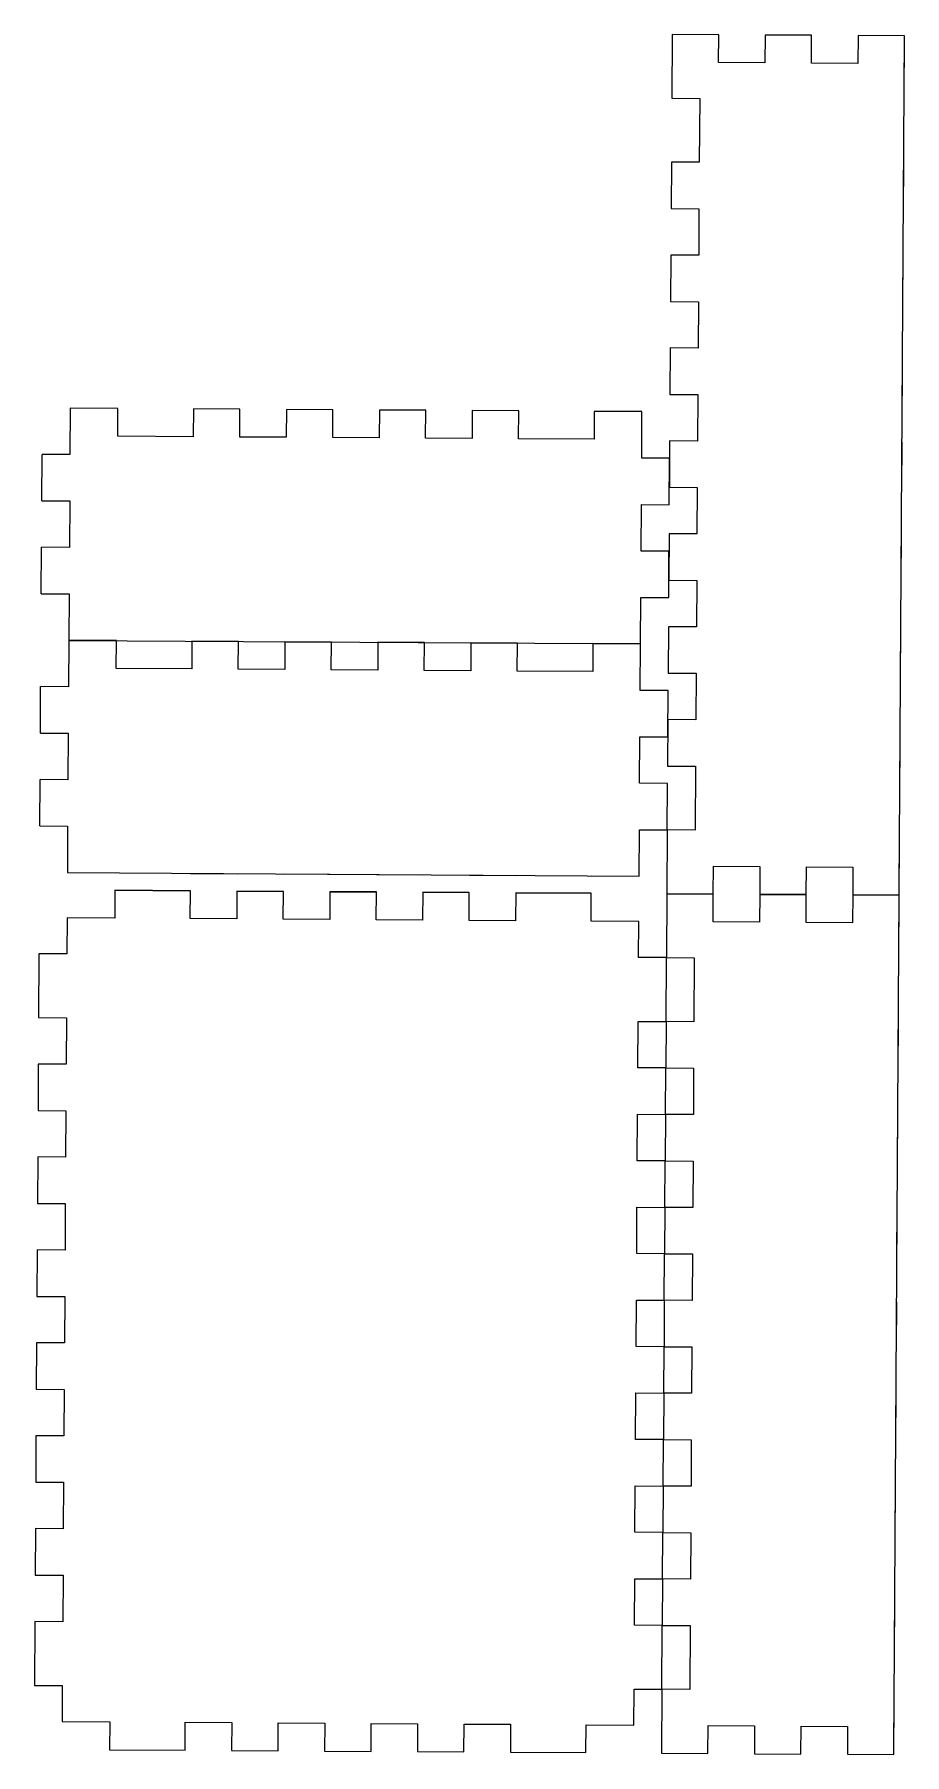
# Model space of a CAD drawing. Extents: x -179 to 9, y 7 to 378.
import ezdxf

# ---------------------------------------------------------------- set-up
doc = ezdxf.new("R2010")
doc.units = 0
doc.layers.get('0').update_dxf_attribs({"linetype": 'CONTINUOUS'})

msp = doc.modelspace()

# ---------------------------------------------------------------- linework, layer by layer
at = {"color": 0}
for p, q in [((-41.27, 377.6), (-41.36, 363.85)), ((-31.27, 377.54), (-41.27, 377.6)), ((-31.31, 371.54), (-31.27, 377.54)), ((-21.27, 377.47), (-21.31, 371.47)), ((-11.27, 377.41), (-21.27, 377.47)), ((-11.31, 371.41), (-11.27, 377.41)), ((-1.27, 377.35), (-1.31, 371.35)), ((8.73, 377.29), (-1.27, 377.35)), ((8.64, 363.54), (8.73, 377.29)), ((-21.31, 371.47), (-31.31, 371.54)), ((-1.31, 371.35), (-11.31, 371.41)), ((-41.36, 363.85), (-35.36, 363.81)), ((-35.36, 363.81), (-35.44, 350.06)), ((-41.44, 350.1), (-41.51, 340.1)), ((-35.44, 350.06), (-41.44, 350.1)), ((8.5, 339.79), (8.56, 349.79)), ((-41.51, 340.1), (-35.51, 340.06)), ((-35.51, 340.06), (-35.57, 330.06)), ((-41.57, 330.1), (-41.63, 320.1)), ((-35.57, 330.06), (-41.57, 330.1)), ((8.37, 319.79), (8.43, 329.78)), ((-41.63, 320.1), (-35.63, 320.06)), ((-35.63, 320.06), (-35.69, 310.06)), ((-41.69, 310.09), (-41.76, 300.09)), ((-35.69, 310.06), (-41.69, 310.09)), ((8.25, 299.78), (8.31, 309.78)), ((-41.76, 300.09), (-35.75, 300.06)), ((-35.75, 300.06), (-35.82, 290.06)), ((-170.79, 297.15), (-170.85, 287.15)), ((-160.54, 297.08), (-170.79, 297.15)), ((-160.57, 291.08), (-160.54, 297.08)), ((-144.28, 296.98), (-144.32, 290.98)), ((-134.29, 296.92), (-144.28, 296.98)), ((-134.32, 290.92), (-134.29, 296.92)), ((-124.28, 296.86), (-124.32, 290.86)), ((-114.29, 296.8), (-124.28, 296.86)), ((-114.32, 290.8), (-114.29, 296.8)), ((-104.28, 296.73), (-104.32, 290.73)), ((-94.28, 296.67), (-104.28, 296.73)), ((-94.32, 290.67), (-94.28, 296.67)), ((-84.28, 296.61), (-84.32, 290.61)), ((-74.28, 296.55), (-84.28, 296.61)), ((-74.32, 290.55), (-74.28, 296.55)), ((-58.03, 296.45), (-58.07, 290.45)), ((-47.78, 296.38), (-58.03, 296.45)), ((-47.84, 286.38), (-47.78, 296.38)), ((-144.32, 290.98), (-160.57, 291.08)), ((-124.32, 290.86), (-134.32, 290.92)), ((-104.32, 290.73), (-114.32, 290.8)), ((-84.32, 290.61), (-94.32, 290.67)), ((-58.07, 290.45), (-74.32, 290.55)), ((-41.82, 290.1), (-41.88, 280.09)), ((-35.82, 290.06), (-41.82, 290.1)), ((8.12, 279.78), (8.19, 289.78)), ((-170.85, 287.15), (-176.85, 287.18)), ((-41.84, 286.34), (-47.84, 286.38)), ((-41.9, 276.34), (-41.84, 286.34)), ((-41.88, 280.09), (-35.88, 280.05)), ((-35.88, 280.05), (-35.94, 270.05)), ((-176.91, 277.18), (-170.91, 277.15)), ((-170.91, 277.15), (-170.97, 267.15)), ((-47.97, 266.38), (-47.9, 276.38)), ((-47.9, 276.38), (-41.9, 276.34)), ((-170.97, 267.15), (-176.98, 267.18)), ((-41.94, 270.09), (-42, 260.09)), ((-35.94, 270.05), (-41.94, 270.09)), ((8, 259.78), (8.06, 269.78)), ((-41.97, 266.34), (-47.97, 266.38)), ((-42.03, 256.34), (-41.97, 266.34)), ((-42, 260.09), (-36, 260.05)), ((-36, 260.05), (-36.07, 250.05)), ((-177.04, 257.18), (-171.04, 257.14)), ((-171.04, 257.14), (-171.1, 247.14)), ((-48.09, 246.38), (-48.03, 256.38)), ((-48.03, 256.38), (-42.03, 256.34)), ((-42.07, 250.09), (-42.13, 240.09)), ((-36.07, 250.05), (-42.07, 250.09)), ((7.87, 239.78), (7.94, 249.78)), ((-171.1, 247.14), (-171.16, 237.14)), ((-160.85, 247.08), (-171.1, 247.14)), ((-171.1, 247.14), (-160.85, 247.08)), ((-171.1, 247.14), (-171.1, 247.14)), ((-160.89, 241.08), (-160.85, 247.08)), ((-144.6, 246.98), (-144.63, 240.98)), ((-134.6, 246.92), (-144.6, 246.98)), ((-144.6, 246.98), (-134.6, 246.92)), ((-134.64, 240.92), (-134.6, 246.92)), ((-124.59, 246.85), (-124.63, 240.85)), ((-114.6, 246.79), (-124.59, 246.85)), ((-124.59, 246.85), (-114.6, 246.79)), ((-114.63, 240.79), (-114.6, 246.79)), ((-104.6, 246.73), (-104.63, 240.73)), ((-94.59, 246.67), (-104.6, 246.73)), ((-104.6, 246.73), (-94.59, 246.67)), ((-94.63, 240.67), (-94.59, 246.67)), ((-84.59, 246.6), (-84.63, 240.6)), ((-74.59, 246.54), (-84.59, 246.6)), ((-84.59, 246.6), (-74.59, 246.54)), ((-74.63, 240.54), (-74.59, 246.54)), ((-58.34, 246.44), (-58.38, 240.44)), ((-48.09, 246.38), (-58.34, 246.44)), ((-58.34, 246.44), (-48.09, 246.38)), ((-48.15, 236.38), (-48.09, 246.38)), ((-144.63, 240.98), (-160.89, 241.08)), ((-124.63, 240.85), (-134.64, 240.92)), ((-104.63, 240.73), (-114.63, 240.79)), ((-171.16, 237.14), (-177.16, 237.18)), ((-84.63, 240.6), (-94.63, 240.67)), ((-58.38, 240.44), (-74.63, 240.54)), ((-42.13, 240.09), (-36.13, 240.05)), ((-36.13, 240.05), (-36.19, 230.05)), ((-42.15, 236.34), (-48.15, 236.38)), ((-42.21, 226.34), (-42.15, 236.34)), ((-42.19, 230.09), (-42.25, 220.09)), ((-36.19, 230.05), (-42.19, 230.09)), ((7.75, 219.78), (7.81, 229.78)), ((-177.22, 227.18), (-171.22, 227.14)), ((-171.22, 227.14), (-171.28, 217.14)), ((-48.28, 216.38), (-48.21, 226.38)), ((-48.21, 226.38), (-42.21, 226.34)), ((-42.25, 220.09), (-36.25, 220.05)), ((-36.25, 220.05), (-36.34, 206.3)), ((-171.28, 217.14), (-177.29, 217.18)), ((-42.28, 216.34), (-48.28, 216.38)), ((-42.34, 206.34), (-42.28, 216.34)), ((-177.35, 207.18), (-171.35, 207.14)), ((-171.35, 207.14), (-171.41, 197.14)), ((-48.4, 196.37), (-48.34, 206.38)), ((-48.34, 206.38), (-42.34, 206.34)), ((-42.34, 206.34), (-42.42, 192.59)), ((-36.34, 206.3), (-42.34, 206.34)), ((7.58, 192.28), (7.66, 206.03)), ((-171.41, 197.14), (-161.16, 197.08)), ((-171.41, 197.14), (-171.41, 197.14)), ((-144.91, 196.98), (-134.91, 196.91)), ((-124.91, 196.85), (-114.91, 196.79)), ((-104.91, 196.73), (-94.9, 196.66)), ((-84.91, 196.6), (-74.9, 196.54)), ((-58.65, 196.44), (-48.4, 196.37)), ((-32.43, 192.53), (-32.39, 198.53)), ((-32.39, 198.53), (-22.39, 198.46)), ((-22.39, 198.46), (-22.42, 192.46)), ((-12.42, 192.4), (-12.39, 198.4)), ((-12.39, 198.4), (-2.39, 198.34)), ((-2.39, 198.34), (-2.42, 192.34)), ((-161.18, 193.33), (-161.22, 187.33)), ((-144.93, 193.23), (-161.18, 193.33)), ((-161.18, 193.33), (-144.93, 193.23)), ((-144.97, 187.23), (-144.93, 193.23)), ((-134.93, 193.16), (-134.97, 187.16)), ((-124.93, 193.1), (-134.93, 193.16)), ((-134.93, 193.16), (-124.93, 193.1)), ((-124.97, 187.1), (-124.93, 193.1)), ((-114.93, 193.04), (-114.97, 187.04)), ((-104.93, 192.98), (-114.93, 193.04)), ((-114.93, 193.04), (-104.93, 192.98)), ((-104.97, 186.98), (-104.93, 192.98)), ((-94.93, 192.91), (-94.97, 186.91)), ((-84.93, 192.85), (-94.93, 192.91)), ((-94.93, 192.91), (-84.93, 192.85)), ((-84.97, 186.85), (-84.93, 192.85)), ((-74.93, 192.79), (-74.97, 186.79)), ((-58.68, 192.69), (-74.93, 192.79)), ((-74.93, 192.79), (-58.68, 192.69)), ((-58.71, 186.69), (-58.68, 192.69)), ((-42.42, 192.59), (-42.51, 178.84)), ((-32.43, 192.53), (-42.42, 192.59)), ((-42.42, 192.59), (-32.43, 192.53)), ((-32.46, 186.52), (-32.43, 192.53)), ((-22.42, 192.46), (-22.46, 186.46)), ((-12.42, 192.4), (-22.42, 192.46)), ((-22.42, 192.46), (-12.42, 192.4)), ((-12.46, 186.4), (-12.42, 192.4)), ((-2.42, 192.34), (-2.46, 186.34)), ((7.58, 192.28), (-2.42, 192.34)), ((-2.42, 192.34), (7.58, 192.28)), ((7.49, 178.53), (7.58, 192.28)), ((7.58, 192.28), (7.58, 192.28)), ((-171.47, 187.39), (-171.52, 179.64)), ((-161.22, 187.33), (-171.47, 187.39)), ((-134.97, 187.16), (-144.97, 187.23)), ((-114.97, 187.04), (-124.97, 187.1)), ((-94.97, 186.91), (-104.97, 186.98)), ((-74.97, 186.79), (-84.97, 186.85)), ((-48.46, 186.62), (-58.71, 186.69)), ((-48.51, 178.87), (-48.46, 186.62)), ((-22.46, 186.46), (-32.46, 186.52)), ((-2.46, 186.34), (-12.46, 186.4)), ((-177.52, 179.68), (-177.61, 165.93)), ((-171.52, 179.64), (-177.52, 179.68)), ((-42.51, 178.84), (-48.51, 178.87)), ((-42.6, 165.09), (-42.51, 178.84)), ((-42.51, 178.84), (-36.51, 178.8)), ((-36.51, 178.8), (-36.6, 165.05)), ((-177.61, 165.93), (-171.61, 165.89)), ((-171.61, 165.89), (-171.67, 155.89)), ((-48.66, 155.12), (-48.6, 165.12)), ((-48.6, 165.12), (-42.6, 165.09)), ((-42.6, 165.09), (-42.66, 155.08)), ((-36.6, 165.05), (-42.6, 165.09)), ((7.34, 154.77), (7.41, 164.77)), ((-177.67, 155.93), (-177.73, 145.93)), ((-171.67, 155.89), (-177.67, 155.93)), ((-42.66, 155.08), (-48.66, 155.12)), ((-42.72, 145.09), (-42.66, 155.08)), ((-42.66, 155.08), (-36.66, 155.05)), ((-36.66, 155.05), (-36.72, 145.05)), ((-177.73, 145.93), (-171.73, 145.89)), ((-171.73, 145.89), (-171.79, 135.89)), ((-48.78, 135.12), (-48.72, 145.12)), ((-48.72, 145.12), (-42.72, 145.09)), ((-42.72, 145.09), (-42.78, 135.08)), ((-36.72, 145.05), (-42.72, 145.09)), ((7.22, 134.77), (7.28, 144.77)), ((-177.79, 135.92), (-177.86, 125.92)), ((-171.79, 135.89), (-177.79, 135.92)), ((-42.78, 135.08), (-48.78, 135.12)), ((-42.85, 125.08), (-42.78, 135.08)), ((-42.78, 135.08), (-36.78, 135.05)), ((-36.78, 135.05), (-36.85, 125.05)), ((-177.86, 125.92), (-171.86, 125.89)), ((-171.86, 125.89), (-171.92, 115.89)), ((-48.91, 115.12), (-48.85, 125.12)), ((-48.85, 125.12), (-42.85, 125.08)), ((-42.85, 125.08), (-42.91, 115.08)), ((-36.85, 125.05), (-42.85, 125.08)), ((7.09, 114.77), (7.16, 124.77)), ((-177.92, 115.92), (-177.98, 105.92)), ((-171.92, 115.89), (-177.92, 115.92)), ((-42.91, 115.08), (-48.91, 115.12)), ((-42.97, 105.08), (-42.91, 115.08)), ((-42.91, 115.08), (-36.91, 115.04)), ((-36.91, 115.04), (-36.97, 105.04)), ((-177.98, 105.92), (-171.98, 105.89)), ((-171.98, 105.89), (-172.04, 95.88)), ((-49.03, 95.12), (-48.97, 105.12)), ((-48.97, 105.12), (-42.97, 105.08)), ((-42.97, 105.08), (-43.03, 95.08)), ((-36.97, 105.04), (-42.97, 105.08)), ((6.97, 94.77), (7.03, 104.77)), ((-178.04, 95.92), (-178.1, 85.92)), ((-172.04, 95.88), (-178.04, 95.92)), ((-43.03, 95.08), (-49.03, 95.12)), ((-43.09, 85.08), (-43.03, 95.08)), ((-43.03, 95.08), (-37.03, 95.04)), ((-37.03, 95.04), (-37.09, 85.04)), ((-178.1, 85.92), (-172.1, 85.88)), ((-172.1, 85.88), (-172.17, 75.88)), ((-49.16, 75.12), (-49.09, 85.12)), ((-49.09, 85.12), (-43.09, 85.08)), ((-43.09, 85.08), (-43.16, 75.08)), ((-37.09, 85.04), (-43.09, 85.08)), ((6.85, 74.77), (6.91, 84.77)), ((-178.17, 75.92), (-178.23, 65.92)), ((-172.17, 75.88), (-178.17, 75.92)), ((-43.16, 75.08), (-49.16, 75.12)), ((-43.22, 65.08), (-43.16, 75.08)), ((-43.16, 75.08), (-37.16, 75.04)), ((-37.16, 75.04), (-37.22, 65.04)), ((-178.23, 65.92), (-172.23, 65.88)), ((-172.23, 65.88), (-172.29, 55.88)), ((-49.28, 55.12), (-49.22, 65.12)), ((-49.22, 65.12), (-43.22, 65.08)), ((-43.22, 65.08), (-43.28, 55.08)), ((-37.22, 65.04), (-43.22, 65.08)), ((6.72, 54.77), (6.78, 64.77)), ((-178.29, 55.92), (-178.35, 45.92)), ((-172.29, 55.88), (-178.29, 55.92)), ((-43.28, 55.08), (-49.28, 55.12)), ((-43.34, 45.08), (-43.28, 55.08)), ((-43.28, 55.08), (-37.28, 55.04)), ((-37.28, 55.04), (-37.34, 45.04)), ((-178.35, 45.92), (-172.35, 45.88)), ((-172.35, 45.88), (-172.42, 35.88)), ((-49.41, 35.11), (-49.34, 45.12)), ((-49.34, 45.12), (-43.34, 45.08)), ((-43.34, 45.08), (-43.41, 35.08)), ((-37.34, 45.04), (-43.34, 45.08)), ((6.6, 34.77), (6.66, 44.77)), ((-178.42, 35.92), (-178.5, 22.17)), ((-172.42, 35.88), (-178.42, 35.92)), ((-43.41, 35.08), (-49.41, 35.11)), ((-43.49, 21.33), (-43.41, 35.08)), ((-43.41, 35.08), (-37.41, 35.04)), ((-37.41, 35.04), (-37.49, 21.29)), ((-178.5, 22.17), (-172.5, 22.13)), ((-172.5, 22.13), (-172.55, 14.38)), ((-49.54, 13.61), (-49.49, 21.36)), ((-49.49, 21.36), (-43.49, 21.33)), ((-43.49, 21.33), (-43.58, 7.57)), ((-37.49, 21.29), (-43.49, 21.33)), ((6.43, 7.26), (6.51, 21.01)), ((-172.55, 14.38), (-162.3, 14.32)), ((-162.3, 14.32), (-162.34, 8.31)), ((-146.09, 8.21), (-146.05, 14.21)), ((-146.05, 14.21), (-136.05, 14.15)), ((-136.05, 14.15), (-136.08, 8.15)), ((-126.08, 8.09), (-126.05, 14.09)), ((-126.05, 14.09), (-116.04, 14.03)), ((-116.04, 14.03), (-116.08, 8.03)), ((-106.08, 7.96), (-106.05, 13.96)), ((-106.05, 13.96), (-96.04, 13.9)), ((-96.04, 13.9), (-96.08, 7.9)), ((-86.08, 7.84), (-86.04, 13.84)), ((-86.04, 13.84), (-76.04, 13.78)), ((-76.04, 13.78), (-76.08, 7.78)), ((-59.83, 7.68), (-59.79, 13.68)), ((-59.79, 13.68), (-49.54, 13.61)), ((-49.54, 13.61), (-49.54, 13.61)), ((-33.58, 7.51), (-33.54, 13.51)), ((-33.54, 13.51), (-23.54, 13.45)), ((-23.54, 13.45), (-23.58, 7.45)), ((-13.58, 7.39), (-13.54, 13.39)), ((-13.54, 13.39), (-3.54, 13.33)), ((-3.54, 13.33), (-3.58, 7.33)), ((-162.34, 8.31), (-146.09, 8.21)), ((-136.08, 8.15), (-126.08, 8.09)), ((-116.08, 8.03), (-106.08, 7.96)), ((-96.08, 7.9), (-86.08, 7.84)), ((-76.08, 7.78), (-59.83, 7.68)), ((-43.58, 7.57), (-33.58, 7.51)), ((-23.58, 7.45), (-13.58, 7.39)), ((-3.58, 7.33), (6.43, 7.26)), ((6.43, 7.26), (6.43, 7.26))]:
    msp.add_line(p, q, dxfattribs=at)
at = {"linetype": 'CONTINUOUS'}
for p, q in [((6.43, 7.26), (8.73, 377.29)), ((-176.91, 277.18), (-176.85, 287.18)), ((-177.04, 257.18), (-176.98, 267.18)), ((-171.1, 247.14), (-58.34, 246.44)), ((-177.22, 227.18), (-177.16, 237.18)), ((-177.35, 207.18), (-177.29, 217.18)), ((-171.41, 197.14), (-48.4, 196.37))]:
    msp.add_line(p, q, dxfattribs=at)

doc.saveas('drawing.dxf')
